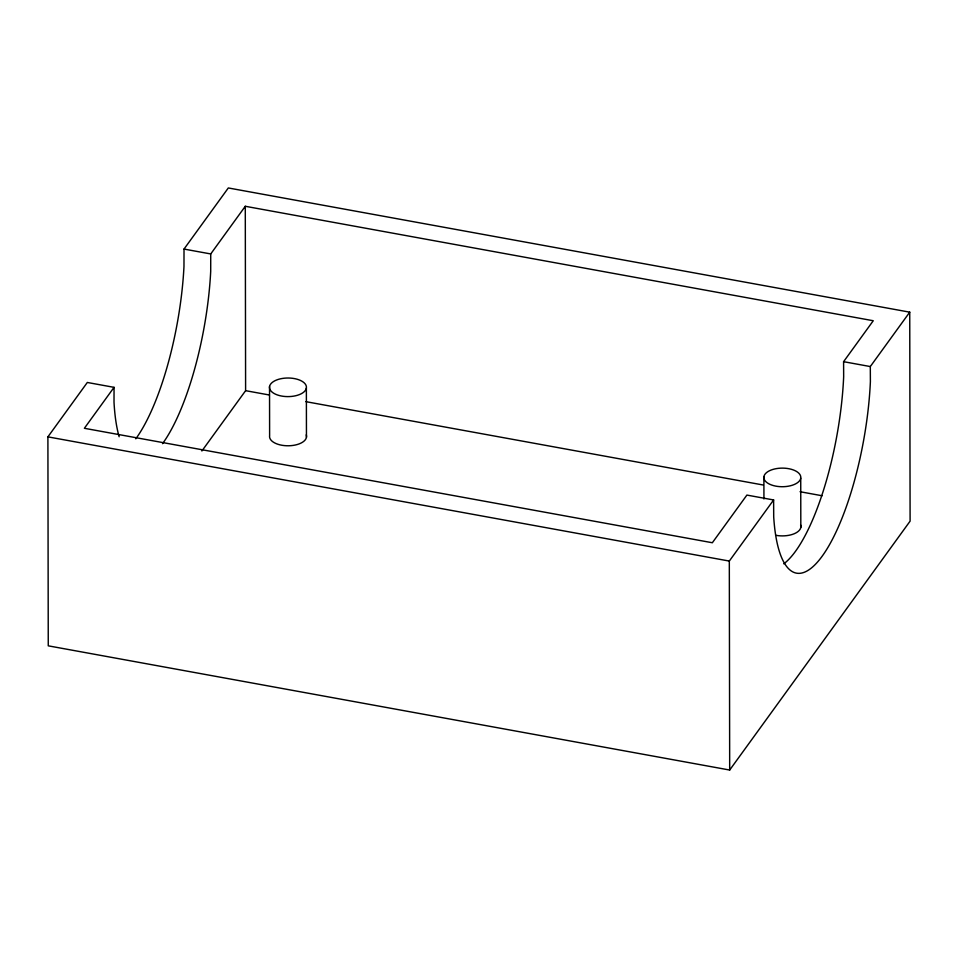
<?xml version="1.0" encoding="UTF-8"?>
<svg xmlns="http://www.w3.org/2000/svg" width="958" height="958" viewBox="0 0 958 958"><rect width="100%" height="100%" fill="white"/><g stroke="black" fill="none" stroke-linecap="round" stroke-linejoin="round"><path stroke-width="1.44" d="M135.808 438.8A142.227 42.248 -79.7 0 0 183.972 266.48L184.02 249.068L228.315 187.96L909.741 312.164L910.1 521.14L729.685 770.04L48.259 645.836L47.9 436.86L87.322 382.47L114.05 387.343L114.014 402.216A142.227 42.248 -79.7 0 0 119.139 436.74M783.788 563.831A142.227 42.248 -79.7 0 0 843.663 376.662L843.591 361.681L873.265 320.738L245.284 206.281L210.736 253.942L210.7 271.342A142.227 42.248 -79.7 0 1 162.537 443.674M114.05 387.343L84.376 428.286L712.345 542.743L746.893 495.082L773.621 499.956L773.705 516.913A142.227 42.248 -79.7 0 0 822.575 555.628A142.227 42.248 -79.7 0 0 870.391 381.535L870.307 366.555L909.741 312.164M201.887 450.99L245.607 390.672L245.284 206.281M729.685 770.04L729.313 561.065L773.621 499.956M843.591 361.681L870.307 366.555M184.02 249.068L210.736 253.942M245.607 390.672L269.138 394.959M305.901 401.665L763.286 485.023M800.05 491.729L822.108 495.753M47.9 436.86L729.313 561.065M800.732 478.222A18.489 9.305 -0.1 0 1 771.693 485.047A18.489 9.305 -0.1 0 1 774.507 469.001A18.489 9.305 -0.1 0 1 800.732 478.222L800.816 527.391M763.897 476.629L763.933 498.974M306.368 388.11A18.489 9.305 -0.1 0 1 277.329 394.935A18.489 9.305 -0.1 0 1 280.155 378.889A18.489 9.305 -0.1 0 1 306.368 388.11L306.452 437.279M269.533 386.517L269.617 435.686A18.489 9.305 -0.1 0 0 288.825 445.769A18.489 9.305 -0.1 0 0 306.249 434.848M800.613 524.96A18.489 9.305 -0.1 0 1 776.052 535.342"/></g></svg>
